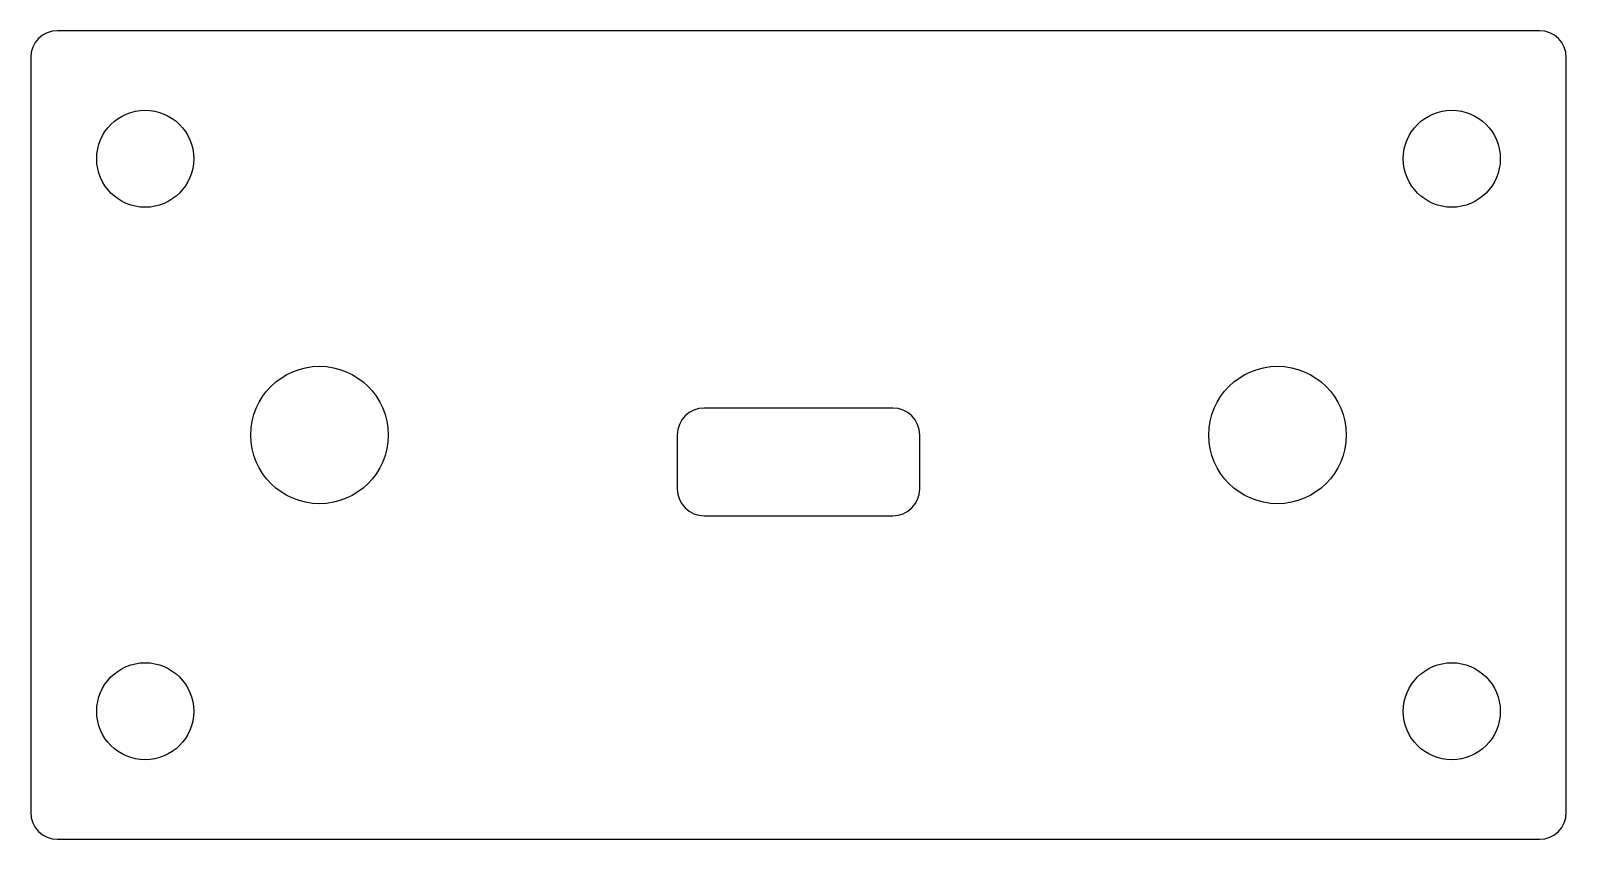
# Model space of a CAD drawing. Extents: x 0 to 57, y 0 to 30.
import ezdxf

# ---------------------------------------------------------------- set-up
doc = ezdxf.new("R2010")
doc.units = 0
doc.layers.add('20', color=31, linetype='CONTINUOUS')

msp = doc.modelspace()

# ---------------------------------------------------------------- linework, layer by layer
at = {"layer": '20'}
for p, q in [((56, 30), (1, 30)), ((0, 29), (0, 1)), ((57, 1), (57, 29)), ((32, 16), (25, 16)), ((24, 15), (24, 13)), ((33, 13), (33, 15)), ((25, 12), (32, 12)), ((1, 0), (56, 0))]:
    msp.add_line(p, q, dxfattribs=at)
for centre, radius in [((4.25, 25.25), 1.8), ((52.75, 25.25), 1.8), ((10.72, 15), 2.55), ((46.28, 15), 2.55), ((4.25, 4.75), 1.8), ((52.75, 4.75), 1.8)]:
    msp.add_circle(centre, radius, dxfattribs=at)
for centre, start, end in [((1, 29), 90, 180), ((56, 29), 0, 90), ((25, 15), 90, 180), ((32, 15), 0, 90), ((25, 13), 180, 270), ((32, 13), 270, 0), ((1, 1), 180, 270), ((56, 1), 270, 0)]:
    msp.add_arc(centre, 1, start, end, dxfattribs=at)

doc.saveas('drawing.dxf')
